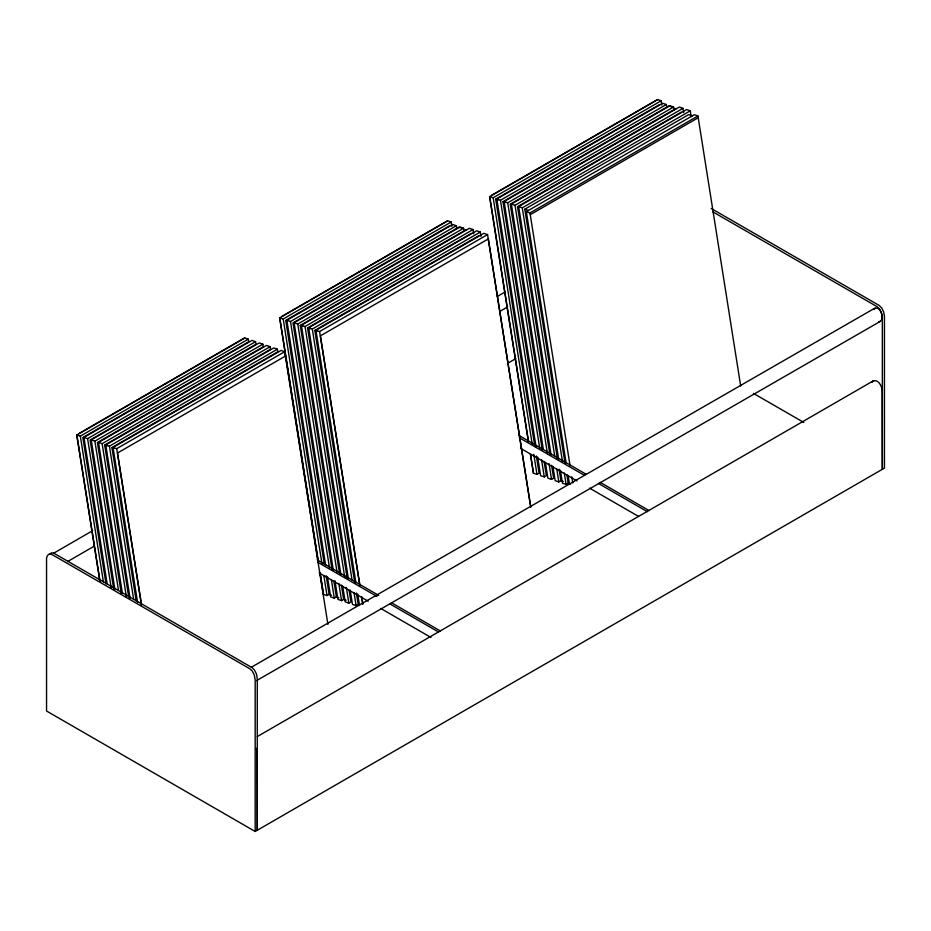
<?xml version="1.0" encoding="UTF-8"?>
<svg xmlns="http://www.w3.org/2000/svg" width="931" height="931" viewBox="0 0 931 931"><rect width="100%" height="100%" fill="white"/><g stroke="black" fill="none" stroke-linecap="round" stroke-linejoin="round"><path stroke-width="1.4" d="M873.953 309.464C879.132 303.553 885.113 317.762 880.307 321.381L256.607 680.596M872.219 382.269L872.754 381.396M49.483 554.445L51.403 552.793L53.94 553.258L251.975 667.597L254.349 669.831L256.432 673.928L257.27 678.548L257.27 830.254L255.175 831.464L46.55 711.016L46.55 559.601C46.085 556.715 48.575 552.339 51.845 554.469L249.88 668.807L252.254 671.042L254.338 675.138L255.175 679.758L255.175 831.464M872.882 381.256C878.317 378.382 882.483 387.017 882.227 391.625L882.344 469.305L257.27 830.254L257.154 752.562L256.444 748.315M53.649 553.247L92.611 530.693M497.352 296.442L504.893 292.078M67.614 561.556L94.008 546.276M500.005 311.303L507.546 306.939M78.774 433.671L244.655 337.895M281.674 316.528L447.555 220.763M491.649 195.301L657.53 99.536M100.036 581.142L76.889 434.952L244.876 337.976L248.298 339.152L248.717 341.77L82.836 437.547L105.994 583.865M318.367 561.463L279.789 317.82L447.764 220.833L451.186 222.02L451.872 226.314M528.564 441.666L489.764 196.592L657.74 99.605L661.161 100.792L661.848 105.087M76.889 434.952L80.322 436.139L248.298 339.152M279.789 317.82L283.21 318.996L451.186 222.02M489.764 196.592L493.186 197.768L661.161 100.792M449.51 225.849L285.724 320.404L324.337 564.279M534.766 445.914L495.699 199.176L659.485 104.621M107.1 583.586L83.953 437.395L251.929 340.409L255.571 341.665L255.99 344.284L90.109 440.049L113.733 589.242M325.652 565.338L286.853 320.252L452.734 224.487L456.365 225.733L456.784 228.351M536.081 446.973L496.828 199.025L662.697 103.26L666.34 104.505L666.759 107.123M83.953 437.395L87.595 438.652L255.571 341.665M286.853 320.252L290.484 321.509L456.365 225.733M496.828 199.025L500.459 200.281L666.34 104.505M542.273 449.859L502.973 201.678L668.854 105.913L672.496 107.17M114.827 588.962L91.226 439.898L259.214 342.922L262.845 344.179L263.264 346.786L97.383 442.562L121.228 593.187M333.379 570.715L294.126 322.766L460.007 226.989L463.638 228.246L464.057 230.865M543.355 449.487L504.102 201.538L669.983 105.762L673.613 107.018L674.032 109.637M91.226 439.898L94.869 441.154L262.845 344.179M294.126 322.766L297.757 324.023L463.638 228.246M504.102 201.538L507.732 202.795L673.613 107.018M339.571 573.601L300.271 325.419L466.152 229.654M676.127 108.427L510.246 204.192L549.767 453.804M122.333 592.896L98.5 442.411L266.487 345.424L270.118 346.681L270.537 349.3L104.656 445.065L128.734 597.132M340.886 574.66L301.4 325.268L469.375 228.293L473.018 229.55L473.693 233.844M551.082 454.863L511.375 204.04L679.351 107.065L682.993 108.322L683.668 112.616M98.5 442.411L102.142 443.668L270.118 346.681M301.4 325.268L305.031 326.525L473.018 229.55M511.375 204.04L515.006 205.297L682.993 108.322M347.065 577.546L307.544 327.933L471.33 233.378M681.306 112.151L517.52 206.705L557.494 459.181M130.061 598.272L105.773 444.925L273.761 347.938L277.391 349.195L277.81 351.813L111.929 447.578L136.229 601.077M348.38 578.593L308.673 327.782L476.649 230.795L480.291 232.052L480.966 236.358M558.588 458.797L518.648 206.554L686.624 109.567L690.267 110.824L691.174 116.561M105.773 444.925L109.416 446.17L277.391 349.195M308.673 327.782L312.304 329.039L480.291 232.052M518.648 206.554L522.279 207.811L690.267 110.824M354.792 582.922L314.818 330.435L478.604 235.88M565.001 463.126L524.793 209.207L688.579 114.653L692.21 115.909M137.555 602.217L113.047 447.427L281.034 350.452L284.665 351.709L327.91 624.352M355.886 582.538L315.946 330.296L483.922 233.309L487.565 234.565L530.682 506.871M566.083 462.719L526.329 211.674L694.317 114.699L697.947 115.956L740.692 386.028M113.047 447.427L116.689 448.684L284.665 351.709M315.946 330.296L319.577 331.541L487.565 234.565M526.329 211.674L529.972 212.931L697.947 115.956M285.433 356.061L117.515 453.001L141.605 605.08M530.309 214.677L698.215 117.737M508.279 362.939L515.832 358.586M320.183 572.926L323.581 594.432L327.002 595.607L329.109 594.397L331.529 595.235M530.612 454.572L533.556 473.204L536.978 474.379L539.084 473.169L536.361 455.957M327.468 576.801L330.645 596.864L334.287 598.121L336.382 596.911L338.803 597.749M537.664 457.005L540.62 475.636L544.263 476.893L546.357 475.683L544.088 461.334M334.974 580.746L337.918 599.378L341.561 600.635L343.655 599.413L346.076 600.251M545.403 462.381L547.894 478.15L551.536 479.407L553.631 478.185L551.583 465.279M342.701 586.123L345.192 601.88L348.834 603.137L350.929 601.926L349.113 590.452M552.898 466.326L555.167 480.652L558.809 481.909L560.904 480.699L563.325 481.536M350.196 590.068L352.465 604.394L356.108 605.65L358.202 604.44L356.387 592.966M560.404 470.271L562.44 483.166L566.083 484.423L568.178 483.212L570.61 484.05M257.305 736.561L873.581 380.698M251.428 667.19L875.14 307.975M880.307 321.381L878.829 321.649M495.699 199.176L498.12 200.014M502.973 201.678L505.393 202.516M524.793 209.207L528.436 210.464M462.521 228.398L458.878 227.141L292.997 322.906L332.064 569.656M300.271 325.419L302.703 326.257M307.544 327.933L309.976 328.771M314.818 330.435L317.25 331.273M104.656 445.065L107.077 445.902M111.929 447.578L114.35 448.416M711.203 208.474L879.155 305.438L881.855 308.138L883.705 312.071L884.45 316.389L884.45 468.095L882.344 469.305L882.344 317.599L881.61 313.281L879.76 309.348L877.049 306.648L712.855 211.849M753.412 393.382L803.767 422.418M518.544 435.231L586.379 474.391M600.192 482.363L649.175 510.642M519.254 437.721L584.563 475.427M598.377 483.41L647.359 511.689M520.51 448.276L577.022 480.908M589.591 488.158L638.573 516.437M317.227 559.868L378.766 595.409M391.334 602.66L440.316 630.939M317.925 562.371L376.962 596.445M389.519 603.695L438.501 631.974M319.182 572.914L368.164 601.193M380.721 608.443L430.972 637.456M529.972 212.931L570.063 465.756M571.762 476.893L572.786 482.968M568.131 475.636L569.493 484.248M566.816 474.601L568.178 483.212M522.279 207.811L562.452 461.485M564.267 472.96L566.083 484.423M559.089 469.224L560.904 480.699M515.006 205.297L554.725 456.12M556.761 469.015L558.809 481.909M507.732 202.795L547.451 453.606M549.034 463.638L551.536 479.407M500.459 200.281L539.724 448.23M541.539 459.693L544.263 476.893M493.186 197.768L532.218 444.285M533.8 454.316L536.978 474.379M489.543 196.511L528.354 441.597M530.391 454.503L533.347 473.134M530.81 507.209L488.321 238.918L320.415 335.858L359.936 585.494M361.763 596.98L362.892 604.149M319.577 331.541L359.75 585.227M361.565 596.69L362.694 603.858M357.702 594.001L359.517 605.476M312.304 329.039L352.023 579.85M354.059 592.756L356.108 605.65M305.031 326.525L344.749 577.336M346.332 587.38L348.834 603.137M341.386 585.075L343.655 599.413M297.757 324.023L337.022 571.971M338.837 583.434L341.561 600.635M333.88 581.13L336.382 596.911M290.484 321.509L329.516 568.026M331.331 579.489L334.287 598.121M326.153 575.754L329.109 594.397M283.21 318.996L322.021 564.081M323.837 575.544L327.002 595.607M279.579 317.739L318.146 561.393M319.961 572.856L323.371 594.362M116.689 448.684L141.419 604.906M109.416 446.17L133.692 599.529M102.142 443.668L126.418 597.027M94.869 441.154L118.47 590.207M87.595 438.652L111.196 587.705M80.322 436.139L103.469 582.329M76.679 434.882L99.826 581.072"/></g></svg>
